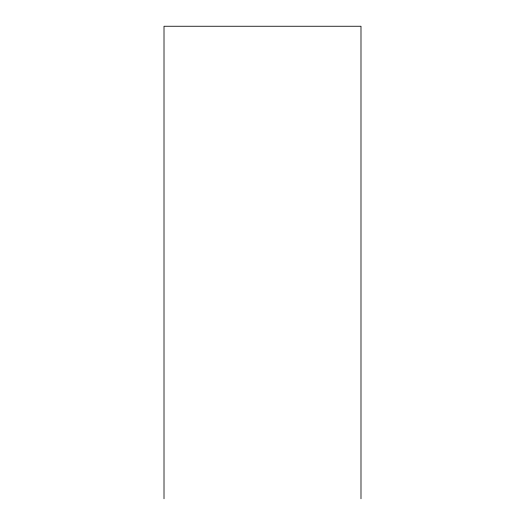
<?xml version="1.0" encoding="UTF-8"?>
<svg xmlns="http://www.w3.org/2000/svg" width="525" height="525" viewBox="0 0 525 525"><rect width="100%" height="100%" fill="white"/><g stroke="black" fill="none" stroke-linecap="round" stroke-linejoin="round"><path stroke-width="0.79" d="M360.99 498.75L360.99 26.25L164.01 26.25L164.01 498.75"/></g></svg>
